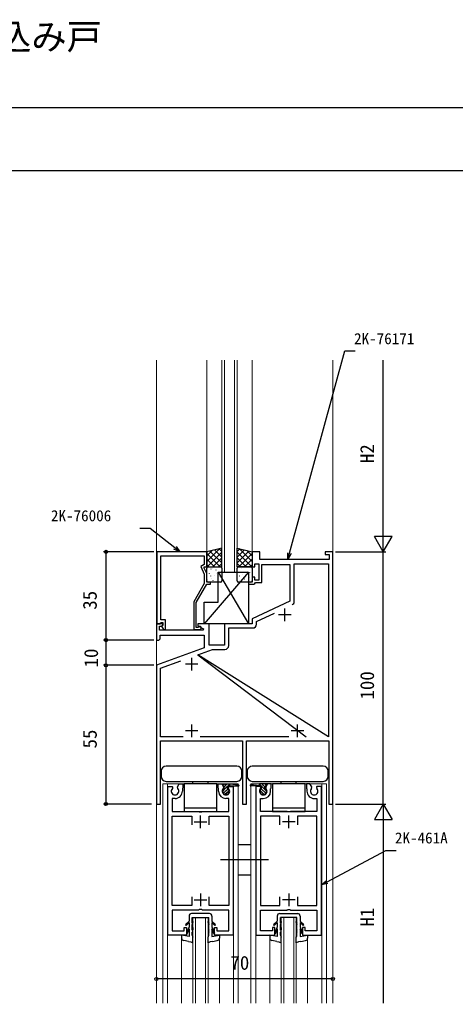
# Model space of a CAD drawing. Units: millimetres, scale not verified. Extents: x -437 to 438, y -681 to 679.
# Drawn here: x -177.1 to -4.3, y 288.7 to 678.7 of the extents above; entities that cross this region are included whole.
import ezdxf
from ezdxf.enums import TextEntityAlignment as Align

# ---------------------------------------------------------------- set-up
doc = ezdxf.new("R2010")
doc.units = ezdxf.units.MM
doc.header["$LTSCALE"] = 4
for name, color, linetype in [('0-1_USER1', 3, 'Continuous'), ('0-2_YKK_11', 7, 'Continuous'), ('0-4_YKK_13', 4, 'Continuous'), ('0-5_YKK_D', 6, 'Continuous'), ('0-6_YKK_ZWAK', 7, 'Continuous')]:
    doc.layers.add(name, color=color, linetype=linetype)
doc.layers.add('0-3_YKK_12', color=2, linetype='Continuous', lineweight=18)
doc.styles.add('ＭＳ ゴシック', font='')
doc.styles.get('ＭＳ ゴシック').set_extended_font_data('MS Gothic')

msp = doc.modelspace()

# ---------------------------------------------------------------- linework, layer by layer
at = {"layer": '0-2_YKK_11'}
for p, q in [((-71.86, 440.196), (-71.86, 445.196)), ((-69.36, 442.696), (-74.36, 442.696)), ((-108.86, 420.696), (-108.86, 425.696)), ((-106.36, 423.196), (-111.36, 423.196)), ((-108.86, 394.196), (-108.86, 399.196)), ((-66.86, 394.196), (-66.86, 399.196)), ((-106.36, 396.696), (-111.36, 396.696)), ((-70.259, 394.396), (-105.462, 394.396)), ((-64.36, 396.696), (-69.36, 396.696)), ((-105.36, 358.193), (-105.36, 363.193)), ((-70.361, 358.193), (-70.361, 363.193)), ((-107.86, 360.693), (-102.86, 360.693)), ((-67.861, 360.693), (-72.861, 360.693)), ((-105.36, 332.193), (-105.36, 327.193)), ((-70.361, 332.193), (-70.361, 327.193)), ((-107.86, 329.693), (-102.86, 329.693)), ((-67.861, 329.693), (-72.861, 329.693))]:
    msp.add_line(p, q, dxfattribs=at)
for points in [[(-122.66, 467.696), (-122.66, 439.196), (-121.33, 439.196), (-121.03, 439.496), (-120.83, 439.696), (-120.26, 439.696), (-120.26, 438.77), (-120.834, 438.196), (-120.084, 436.896), (-119.26, 436.896), (-119.26, 440.696), (-121.03, 440.696), (-121.03, 451.738), (-121.15, 451.922), (-121.15, 452.471), (-121.03, 452.655), (-121.03, 452.738), (-121.15, 452.922), (-121.15, 453.471), (-121.03, 453.655), (-121.03, 466.066), (-103.86, 466.066), (-103.86, 462.696), (-105.281, 461.876), (-103.86, 458.83), (-103.86, 455.164), (-108.06, 447.89), (-108.06, 436.896), (-105.66, 436.896)], [(-106.159, 437.83), (-106.409, 437.696), (-107.06, 437.696), (-107.06, 447.622), (-102.86, 454.896), (-101.36, 454.896), (-101.36, 455.696), (-102.86, 455.696), (-102.86, 459.052), (-103.86, 461.196), (-103.86, 461.696), (-102.86, 461.696), (-102.86, 467.696), (-122.66, 467.696)], [(-52.86, 367.696), (-52.86, 467.696), (-55.86, 467.696), (-55.86, 466.696), (-54.36, 466.696), (-54.36, 464.696), (-81.86, 464.696), (-81.86, 467.696), (-84.86, 467.696), (-84.86, 461.696), (-83.86, 461.696), (-83.86, 462.896), (-82.26, 462.896), (-82.26, 456.496), (-83.86, 456.496), (-83.86, 457.696), (-84.86, 457.696), (-84.86, 455.696), (-86.36, 455.696), (-86.36, 454.896), (-84.16, 454.896), (-83.86, 455.196), (-83.56, 455.496), (-81.06, 455.496), (-81.06, 462.696), (-69.86, 462.696), (-69.86, 448.191), (-84.86, 441.196), (-84.86, 439.196), (-95.86, 439.196), (-95.86, 430.696), (-101.86, 430.696), (-101.86, 439.196), (-106.36, 439.196), (-106.36, 438.396), (-104.195, 437.146), (-104.316, 436.696), (-121.66, 436.696), (-121.66, 438.196), (-120.836, 438.196)], [(-68.16, 448.064), (-68.16, 462.996), (-54.56, 462.996), (-54.56, 394.396), (-106.408, 426.876), (-63.462, 394.396)], [(-83.16, 438.996), (-83.16, 440.113), (-76.055, 443.427)], [(-120.836, 438.196), (-120.224, 438.809), (-120.385, 439.196), (-122.86, 439.196), (-122.86, 432.696), (-121.86, 432.696), (-121.36, 433.196), (-121.36, 434.696), (-103.86, 434.696), (-103.86, 429.612), (-122.86, 422.696), (-122.86, 367.696), (-121.26, 367.696), (-121.26, 392.696), (-109.319, 392.696), (-109.135, 392.816), (-108.585, 392.816), (-108.402, 392.696), (-105.819, 392.696), (-105.635, 392.816), (-105.085, 392.816), (-104.902, 392.696), (-88.66, 392.696), (-88.66, 367.696), (-87.06, 367.696), (-87.06, 392.696), (-70.819, 392.696), (-70.635, 392.816), (-70.085, 392.816), (-69.902, 392.696), (-67.319, 392.696), (-67.135, 392.816), (-66.585, 392.816), (-66.402, 392.696), (-54.46, 392.696), (-54.46, 367.696), (-52.86, 367.696)], [(-94.16, 430.496), (-94.16, 437.496), (-84.66, 437.496)], [(-106.408, 426.876), (-100.581, 428.996), (-95.66, 428.996)], [(-112.259, 394.396), (-121.16, 394.396), (-121.16, 421.506), (-113.104, 424.438)], [(-106.031, 325.693), (-116.56, 325.693), (-116.56, 317.493), (-111.86, 317.493), (-111.86, 318.693), (-110.86, 318.693), (-110.86, 315.693), (-118.36, 315.693), (-118.36, 374.693), (-116.557, 374.693), (-116.428, 374.47), (-116.511, 373.863)], [(-114.409, 373.863), (-114.492, 374.47), (-113.786, 375.693), (-112.36, 375.693), (-112.36, 374.093), (-112.46, 373.92)], [(-92.36, 374.693), (-92.36, 315.693), (-99.86, 315.693), (-99.86, 318.693), (-98.86, 318.693), (-98.86, 317.493), (-94.16, 317.493), (-94.16, 325.693), (-104.689, 325.693)], [(-98.26, 373.92), (-98.36, 374.093), (-98.36, 375.693), (-96.934, 375.693), (-96.228, 374.47), (-96.311, 373.863)], [(-94.209, 373.863), (-94.292, 374.47), (-94.163, 374.693), (-92.36, 374.693)], [(-83.361, 374.693), (-83.361, 315.693), (-75.861, 315.693), (-75.861, 318.693), (-76.861, 318.693), (-76.861, 317.493), (-81.561, 317.493), (-81.561, 325.693), (-71.032, 325.693)], [(-81.512, 373.863), (-81.429, 374.47), (-81.558, 374.693), (-83.361, 374.693)], [(-77.461, 373.92), (-77.361, 374.093), (-77.361, 375.693), (-78.786, 375.693), (-79.492, 374.47), (-79.41, 373.863)], [(-69.69, 325.693), (-59.161, 325.693), (-59.161, 317.493), (-63.861, 317.493), (-63.861, 318.693), (-64.861, 318.693), (-64.861, 315.693), (-57.361, 315.693), (-57.361, 374.693), (-59.164, 374.693), (-59.292, 374.47), (-59.21, 373.863)], [(-61.312, 373.863), (-61.229, 374.47), (-61.935, 375.693), (-63.361, 375.693), (-63.361, 374.093), (-63.261, 373.92)], [(-112.46, 373.92), (-112.56, 373.746), (-112.56, 372.793)], [(-98.16, 372.793), (-98.16, 373.746), (-98.26, 373.92)], [(-77.561, 372.793), (-77.561, 373.746), (-77.461, 373.92)], [(-63.261, 373.92), (-63.161, 373.746), (-63.161, 372.793)], [(-115.46, 369.893), (-116.56, 369.893), (-116.56, 364.693), (-106.031, 364.693)], [(-104.689, 364.693), (-94.16, 364.693), (-94.16, 369.893), (-95.26, 369.893)], [(-71.032, 364.693), (-81.561, 364.693), (-81.561, 369.893), (-80.461, 369.893)], [(-60.261, 369.893), (-59.161, 369.893), (-59.161, 364.693), (-69.69, 364.693)], [(-108.86, 330.893), (-108.86, 327.493), (-116.56, 327.493), (-116.56, 362.893), (-108.86, 362.893), (-108.86, 359.493)], [(-106.031, 364.693), (-105.839, 364.55), (-104.881, 364.55), (-104.689, 364.693)], [(-101.86, 359.493), (-101.86, 362.893), (-94.16, 362.893), (-94.16, 327.493), (-101.86, 327.493), (-101.86, 330.893)], [(-73.861, 359.493), (-73.861, 362.893), (-81.561, 362.893), (-81.561, 327.493), (-73.861, 327.493), (-73.861, 330.893)], [(-69.69, 364.693), (-69.882, 364.55), (-70.84, 364.55), (-71.032, 364.693)], [(-66.861, 330.893), (-66.861, 327.493), (-59.161, 327.493), (-59.161, 362.893), (-66.861, 362.893), (-66.861, 359.493)], [(-104.689, 325.693), (-104.881, 325.836), (-105.839, 325.836), (-106.031, 325.693)], [(-71.032, 325.693), (-70.84, 325.836), (-69.882, 325.836), (-69.69, 325.693)]]:
    msp.add_lwpolyline(points, dxfattribs=at)
for centre, radius, start, end in [((-69.66, 448.064), 1.5, 294.99999, 359.99999), ((-105.66, 437.496), 0.6, 270.00003, 146.25104), ((-84.66, 438.996), 1.5, 270.00001, 359.99999), ((-95.66, 430.496), 1.5, 270.00001, 359.99999), ((-115.46, 372.793), 1.5, 134.47776, 45.52222), ((-115.46, 372.793), 2.9, 270, 0.00032), ((-95.26, 372.793), 2.9, 180, 270), ((-95.26, 372.793), 1.5, 134.47753, 45.52245), ((-80.461, 372.793), 1.5, 134.47755, 45.52247), ((-80.461, 372.793), 2.9, 270, 0), ((-60.261, 372.793), 2.9, 179.99968, 270), ((-60.261, 372.793), 1.5, 134.47778, 45.52224)]:
    msp.add_arc(centre, radius, start, end, dxfattribs=at)
at = {"layer": '0-3_YKK_12'}
for p, q in [((-122.86, 288.693), (-122.86, 543.7)), ((-102.86, 467.496), (-102.86, 543.7)), ((-96.86, 459.696), (-96.86, 543.7)), ((-95.86, 543.7), (-95.86, 459.696)), ((-91.86, 459.696), (-91.86, 543.7)), ((-90.86, 543.7), (-90.86, 459.696)), ((-84.86, 467.496), (-84.86, 543.7)), ((-52.86, 288.693), (-52.86, 543.7)), ((-96.86, 459.696), (-90.86, 459.696)), ((-120.36, 288.693), (-120.36, 375.693)), ((-120.36, 375.693), (-90.36, 375.693)), ((-120.36, 375.693), (-90.36, 375.693)), ((-118.46, 288.693), (-118.46, 375.693)), ((-92.26, 375.693), (-92.26, 375.522)), ((-92.26, 374.893), (-92.26, 288.693)), ((-90.36, 375.306), (-90.36, 375.693)), ((-90.36, 288.693), (-90.36, 374.893)), ((-85.36, 375.693), (-85.36, 375.306)), ((-55.36, 375.693), (-85.36, 375.693)), ((-55.36, 375.693), (-85.36, 375.693)), ((-85.36, 374.893), (-85.36, 288.693)), ((-83.461, 375.693), (-83.461, 375.522)), ((-83.461, 374.893), (-83.461, 288.693)), ((-57.26, 288.693), (-57.26, 375.693)), ((-55.36, 288.693), (-55.36, 375.693)), ((-108.36, 322.696), (-108.36, 288.693)), ((-102.36, 322.696), (-108.36, 322.696)), ((-107.36, 288.693), (-107.36, 322.696)), ((-103.36, 322.696), (-103.36, 288.693)), ((-102.36, 288.693), (-102.36, 322.696)), ((-73.361, 288.693), (-73.361, 322.696)), ((-73.361, 322.696), (-67.361, 322.696)), ((-72.361, 322.696), (-72.361, 288.693)), ((-68.361, 288.693), (-68.361, 322.696)), ((-67.361, 322.696), (-67.361, 288.693)), ((-112.86, 288.693), (-112.86, 315.696)), ((-97.86, 315.693), (-97.86, 288.693)), ((-77.861, 315.693), (-77.861, 288.693)), ((-62.861, 288.693), (-62.861, 315.696))]:
    msp.add_line(p, q, dxfattribs=at)
at = {"layer": '0-4_YKK_13'}
for p, q in [((-97.723, 468.981), (-102.86, 463.843)), ((-100.716, 468.232), (-102.86, 466.088)), ((-101.597, 468.012), (-96.86, 463.276)), ((-99.801, 468.461), (-96.86, 465.521)), ((-98.005, 468.91), (-96.86, 467.766)), ((-89.716, 468.91), (-90.86, 467.766)), ((-87.92, 468.461), (-90.86, 465.521)), ((-86.124, 468.012), (-90.86, 463.276)), ((-89.998, 468.981), (-84.86, 463.843)), ((-87.004, 468.232), (-84.86, 466.088)), ((-102.86, 467.031), (-97.526, 461.696)), ((-102.86, 464.786), (-99.771, 461.696)), ((-96.86, 467.598), (-102.762, 461.696)), ((-96.86, 465.353), (-100.517, 461.696)), ((-90.86, 467.598), (-84.959, 461.696)), ((-90.86, 465.353), (-87.204, 461.696)), ((-84.86, 467.031), (-90.195, 461.696)), ((-84.86, 464.786), (-87.95, 461.696)), ((-102.86, 462.541), (-102.016, 461.696)), ((-102.86, 456.196), (-102.86, 461.196)), ((-102.36, 461.696), (-97.36, 461.696)), ((-101.228, 460.906), (-101.184, 460.93)), ((-100.7, 461.229), (-100.694, 461.236)), ((-99.151, 460.474), (-99.107, 460.498)), ((-96.86, 463.108), (-98.272, 461.696)), ((-96.86, 461.196), (-96.86, 456.196)), ((-90.86, 463.108), (-89.449, 461.696)), ((-90.86, 456.196), (-90.86, 461.196)), ((-90.36, 461.696), (-85.36, 461.696)), ((-89.226, 461.076), (-89.182, 461.052)), ((-87.833, 461.602), (-87.827, 461.594)), ((-87.149, 461.508), (-87.105, 461.484)), ((-84.86, 462.541), (-85.705, 461.696)), ((-84.86, 461.196), (-84.86, 456.196)), ((-86.36, 459.696), (-103.86, 439.196)), ((-102.675, 459.024), (-102.668, 459.031)), ((-102.462, 456.825), (-102.418, 456.849)), ((-101.819, 459.017), (-101.775, 459.04)), ((-101.262, 458.03), (-101.215, 458.119)), ((-100.856, 457.041), (-100.849, 457.049)), ((-100.385, 456.393), (-100.341, 456.417)), ((-99.794, 458.282), (-99.75, 458.306)), ((-98.914, 459.209), (-98.908, 459.216)), ((-98.36, 459.696), (-86.36, 439.196)), ((-97.718, 457.85), (-97.674, 457.874)), ((-97.126, 459.74), (-97.082, 459.764)), ((-96.861, 457.487), (-96.86, 457.488)), ((-90.659, 458.452), (-90.615, 458.428)), ((-89.824, 458.205), (-89.777, 458.116)), ((-89.653, 459.619), (-89.646, 459.612)), ((-88.583, 458.884), (-88.539, 458.86)), ((-87.991, 456.994), (-87.947, 456.97)), ((-87.678, 457.414), (-87.671, 457.407)), ((-86.935, 459.729), (-86.888, 459.641)), ((-86.558, 459.618), (-86.514, 459.594)), ((-85.915, 457.427), (-85.871, 457.403)), ((-85.892, 459.434), (-85.885, 459.427)), ((-97.36, 455.696), (-102.36, 455.696)), ((-85.36, 455.696), (-90.36, 455.696)), ((-90.016, 456.26), (-89.972, 456.236)), ((-90.91, 382.693), (-119.01, 382.693)), ((-56.71, 382.693), (-84.81, 382.693)), ((-121.01, 380.693), (-121.01, 378.693)), ((-88.91, 378.693), (-88.91, 380.693)), ((-86.81, 380.693), (-86.81, 378.693)), ((-54.71, 378.693), (-54.71, 380.693)), ((-119.01, 376.693), (-90.91, 376.693)), ((-108.36, 375.693), (-108.36, 376.693)), ((-102.36, 375.693), (-102.36, 376.693)), ((-96.76, 375.693), (-93.76, 375.693)), ((-95.91, 374.221), (-96.76, 375.693)), ((-96.443, 375.145), (-95.895, 375.693)), ((-95.26, 374.083), (-93.76, 375.583)), ((-94.61, 374.221), (-94.222, 374.893)), ((-94.222, 374.893), (-90.26, 374.893)), ((-93.76, 374.893), (-93.76, 375.693)), ((-93.76, 375.693), (-90.237, 375.292)), ((-81.961, 375.693), (-85.483, 375.292)), ((-81.499, 374.893), (-85.461, 374.893)), ((-84.81, 376.693), (-56.71, 376.693)), ((-78.961, 375.693), (-81.961, 375.693)), ((-81.961, 374.893), (-81.961, 375.693)), ((-80.461, 374.083), (-81.961, 375.583)), ((-81.111, 374.221), (-81.499, 374.893)), ((-79.277, 375.145), (-79.825, 375.693)), ((-79.811, 374.221), (-78.961, 375.693)), ((-73.361, 375.693), (-73.361, 376.693)), ((-67.361, 375.693), (-67.361, 376.693)), ((-96.56, 372.783), (-96.55, 372.793)), ((-96.55, 372.793), (-95.26, 374.083)), ((-96.259, 371.961), (-95.428, 372.793)), ((-95.91, 373.919), (-95.91, 374.221)), ((-95.568, 371.53), (-95.26, 371.838)), ((-95.428, 372.793), (-95.26, 372.961)), ((-95.26, 372.961), (-94.428, 373.792)), ((-95.26, 371.838), (-94.305, 372.793)), ((-94.61, 373.919), (-94.61, 374.221)), ((-94.305, 372.793), (-93.997, 373.101)), ((-81.416, 372.793), (-81.724, 373.101)), ((-80.461, 371.838), (-81.416, 372.793)), ((-80.461, 372.961), (-81.292, 373.792)), ((-81.111, 373.919), (-81.111, 374.221)), ((-79.171, 372.793), (-80.461, 374.083)), ((-80.293, 372.793), (-80.461, 372.961)), ((-80.153, 371.53), (-80.461, 371.838)), ((-79.461, 371.961), (-80.293, 372.793)), ((-79.811, 373.919), (-79.811, 374.221)), ((-79.161, 372.783), (-79.171, 372.793)), ((-111.86, 366.193), (-98.86, 366.193)), ((-111.86, 364.693), (-98.86, 364.693)), ((-76.861, 366.193), (-63.861, 366.193)), ((-76.861, 364.693), (-63.861, 364.693)), ((-90.361, 351.693), (-85.361, 351.693)), ((-97.476, 345.693), (-78.444, 345.693)), ((-90.361, 339.693), (-85.361, 339.693)), ((-101.81, 324.296), (-108.91, 324.296)), ((-73.911, 324.296), (-66.811, 324.296)), ((-109.91, 321.245), (-111.363, 319.879)), ((-111.08, 319.596), (-111.36, 319.876)), ((-111.08, 319.596), (-109.91, 320.696)), ((-109.91, 323.296), (-109.91, 321.245)), ((-109.91, 320.696), (-109.91, 319.038)), ((-108.61, 322.696), (-102.11, 322.696)), ((-108.61, 320.496), (-108.61, 322.696)), ((-108.36, 320.708), (-108.61, 320.008)), ((-108.61, 317.696), (-108.61, 320.008)), ((-102.36, 320.708), (-102.11, 320.008)), ((-102.11, 320.496), (-102.11, 322.696)), ((-102.11, 317.696), (-102.11, 320.008)), ((-100.81, 323.296), (-100.81, 321.245)), ((-100.81, 321.245), (-99.357, 319.879)), ((-99.64, 319.596), (-100.81, 320.696)), ((-100.81, 320.696), (-100.81, 319.038)), ((-99.64, 319.596), (-99.36, 319.876)), ((-74.911, 321.245), (-76.364, 319.879)), ((-76.081, 319.596), (-76.361, 319.876)), ((-76.081, 319.596), (-74.911, 320.696)), ((-74.911, 323.296), (-74.911, 321.245)), ((-74.911, 320.696), (-74.911, 319.038)), ((-67.111, 322.696), (-73.611, 322.696)), ((-73.611, 320.496), (-73.611, 322.696)), ((-73.361, 320.708), (-73.611, 320.008)), ((-73.611, 317.696), (-73.611, 320.008)), ((-67.361, 320.708), (-67.111, 320.008)), ((-67.111, 320.496), (-67.111, 322.696)), ((-67.111, 317.696), (-67.111, 320.008)), ((-65.811, 323.296), (-65.811, 321.245)), ((-65.811, 321.245), (-64.358, 319.879)), ((-64.641, 319.596), (-65.811, 320.696)), ((-65.811, 320.696), (-65.811, 319.038)), ((-64.641, 319.596), (-64.361, 319.876)), ((-109.91, 319.038), (-110.879, 316.481)), ((-110.668, 316.273), (-110.879, 316.481)), ((-110.668, 316.273), (-109.91, 318.197)), ((-109.91, 318.196), (-109.91, 315.196)), ((-108.36, 318.696), (-108.61, 317.696)), ((-108.36, 317.928), (-108.61, 316.928)), ((-108.61, 315.696), (-108.61, 316.928)), ((-108.36, 318.696), (-108.36, 317.928)), ((-102.36, 318.696), (-102.36, 317.928)), ((-102.36, 318.696), (-102.11, 317.696)), ((-102.36, 317.928), (-102.11, 316.928)), ((-102.11, 315.696), (-102.11, 316.928)), ((-100.81, 319.038), (-99.841, 316.48)), ((-100.052, 316.273), (-100.81, 318.196)), ((-100.81, 318.196), (-100.81, 315.196)), ((-100.052, 316.273), (-99.841, 316.48)), ((-74.911, 319.038), (-75.88, 316.48)), ((-75.669, 316.273), (-75.88, 316.48)), ((-75.669, 316.273), (-74.911, 318.196)), ((-74.911, 318.196), (-74.911, 315.196)), ((-73.361, 318.696), (-73.611, 317.696)), ((-73.361, 317.928), (-73.611, 316.928)), ((-73.611, 315.696), (-73.611, 316.928)), ((-73.361, 318.696), (-73.361, 317.928)), ((-67.361, 318.696), (-67.361, 317.928)), ((-67.361, 318.696), (-67.111, 317.696)), ((-67.361, 317.928), (-67.111, 316.928)), ((-67.111, 315.696), (-67.111, 316.928)), ((-65.811, 319.038), (-64.842, 316.481)), ((-65.052, 316.273), (-65.811, 318.197)), ((-65.811, 318.196), (-65.811, 315.196)), ((-65.052, 316.273), (-64.842, 316.481)), ((-112.86, 315.696), (-112.86, 314.536)), ((-109.91, 315.196), (-112.86, 315.696)), ((-110.112, 313.257), (-112.033, 313.551)), ((-108.36, 312.696), (-108.36, 314.939)), ((-102.36, 312.696), (-102.36, 314.939)), ((-100.81, 315.196), (-97.86, 315.696)), ((-100.607, 313.257), (-98.687, 313.551)), ((-97.86, 315.696), (-97.86, 314.536)), ((-77.861, 315.696), (-77.861, 314.536)), ((-74.911, 315.196), (-77.861, 315.696)), ((-75.114, 313.257), (-77.034, 313.551)), ((-73.361, 312.696), (-73.361, 314.939)), ((-67.361, 312.696), (-67.361, 314.939)), ((-65.811, 315.196), (-62.861, 315.696)), ((-65.608, 313.257), (-63.688, 313.551)), ((-62.861, 315.696), (-62.861, 314.536))]:
    msp.add_line(p, q, dxfattribs=at)
for points in [[(-96.86, 469.196), (-102.86, 467.696), (-102.86, 461.696), (-96.86, 461.696)], [(-90.86, 469.196), (-84.86, 467.696), (-84.86, 461.696), (-90.86, 461.696)], [(-98.36, 459.696), (-86.36, 459.696), (-86.36, 439.196), (-103.86, 439.196), (-103.86, 447.696), (-98.36, 447.696)]]:
    msp.add_lwpolyline(points, close=True, dxfattribs=at)
for points in [[(-98.86, 364.693), (-98.86, 375.693), (-111.86, 375.693), (-111.86, 364.693)], [(-96.033, 374.433), (-95.26, 375.206), (-94.773, 375.693)], [(-79.688, 374.433), (-80.461, 375.206), (-80.948, 375.693)], [(-63.861, 364.693), (-63.861, 375.693), (-76.861, 375.693), (-76.861, 364.693)], [(-108.36, 320.708), (-108.36, 321.196), (-108.61, 320.496)], [(-102.36, 320.708), (-102.36, 321.196), (-102.11, 320.496)], [(-73.361, 320.708), (-73.361, 321.196), (-73.611, 320.496)], [(-67.361, 320.708), (-67.361, 321.196), (-67.111, 320.496)], [(-110.112, 313.257), (-109.222, 313.015), (-108.36, 312.696)], [(-100.607, 313.257), (-101.497, 313.015), (-102.36, 312.696)], [(-75.114, 313.257), (-74.224, 313.015), (-73.361, 312.696)], [(-65.608, 313.257), (-66.498, 313.015), (-67.361, 312.696)]]:
    msp.add_lwpolyline(points, dxfattribs=at)
for centre, radius, start, end in [((-102.36, 461.196), 0.5, 90, 180), ((-97.36, 461.196), 0.5, 0, 90), ((-90.36, 461.196), 0.5, 90, 180), ((-85.36, 461.196), 0.5, 0, 90), ((-102.36, 456.196), 0.5, 180, 270), ((-97.36, 456.196), 0.5, 270, 0), ((-90.36, 456.196), 0.5, 180, 270), ((-85.36, 456.196), 0.5, 270, 0), ((-119.01, 380.693), 2, 90, 180), ((-90.91, 380.693), 2, 0, 90), ((-84.81, 380.693), 2, 90, 180), ((-56.71, 380.693), 2, 0, 90), ((-119.01, 378.693), 2, 180, 270), ((-90.91, 378.693), 2, 270, 0), ((-84.81, 378.693), 2, 180, 270), ((-56.71, 378.693), 2, 270, 0), ((-90.26, 375.093), 0.2, 270, 83.5011), ((-85.461, 375.093), 0.2, 96.4989, 270), ((-95.26, 372.793), 1.3, 120, 60), ((-80.461, 372.793), 1.3, 120, 60), ((-108.91, 323.296), 1, 90, 179.99913), ((-101.81, 323.296), 1, 0.00087, 89.99913), ((-73.911, 323.296), 1, 90.00087, 179.99913), ((-66.811, 323.296), 1, 0.00087, 90), ((-111.86, 314.536), 1, 179.99913, 260.05001), ((-107.345, 315.694), 1.264, 179.87072, 216.64926), ((-103.374, 315.694), 1.264, 323.35047, 0.12902), ((-98.86, 314.536), 1, 279.94999, 0.00087), ((-76.861, 314.536), 1, 179.99913, 260.05001), ((-72.346, 315.694), 1.264, 179.87098, 216.64953), ((-68.375, 315.694), 1.264, 323.35074, 0.12928), ((-63.861, 314.536), 1, 279.94999, 0.00087)]:
    msp.add_arc(centre, radius, start, end, dxfattribs=at)
at = {"layer": '0-5_YKK_D'}
for p, q in [((-32.86, 474.696), (-32.86, 543.7)), ((-32.86, 467.696), (-32.86, 479.821)), ((-32.86, 467.696), (-36.36, 473.759)), ((-29.36, 473.759), (-36.36, 473.759)), ((-32.86, 467.696), (-29.36, 473.759)), ((-123.86, 467.696), (-143.86, 467.696)), ((-142.86, 467.696), (-142.86, 432.696)), ((-51.86, 467.696), (-31.86, 467.696)), ((-50.86, 467.696), (-31.86, 467.696)), ((-32.86, 367.696), (-32.86, 467.696)), ((-123.86, 432.696), (-143.86, 432.696)), ((-123.86, 432.696), (-143.86, 432.696)), ((-142.86, 432.696), (-142.86, 422.696)), ((-123.86, 422.696), (-143.86, 422.696)), ((-123.86, 422.696), (-143.86, 422.696)), ((-142.86, 422.696), (-142.86, 367.696)), ((-124.86, 367.696), (-143.86, 367.696)), ((-51.86, 367.696), (-31.86, 367.696)), ((-51.86, 367.696), (-31.86, 367.696)), ((-32.86, 367.696), (-36.36, 361.634)), ((-32.86, 367.696), (-29.36, 361.634)), ((-32.86, 367.696), (-32.86, 355.572)), ((-36.36, 361.634), (-29.36, 361.634)), ((-32.86, 360.696), (-32.86, 288.693)), ((-52.86, 298.348), (-122.86, 298.348))]:
    msp.add_line(p, q, dxfattribs=at)
for points in [[(-70.775, 464.696), (-70.099, 467.155), (-48.063, 547.41), (-44.013, 547.41)], [(-113.49, 467.696), (-115.498, 469.269), (-125.362, 476.996), (-129.412, 476.996)], [(-115.076, 469.807), (-113.49, 467.696), (-115.919, 468.731)], [(-69.441, 466.975), (-70.775, 464.696), (-70.758, 467.336)], [(-57.361, 335.631), (-55.111, 336.832), (-31.849, 349.248), (-27.799, 349.248)], [(-54.789, 336.229), (-57.361, 335.631), (-55.433, 337.435)]]:
    msp.add_lwpolyline(points, dxfattribs=at)
for centre in [(-142.86, 467.696), (-142.86, 432.696), (-142.86, 432.696), (-142.86, 422.696), (-142.86, 422.696), (-142.86, 367.696), (-122.86, 298.348), (-52.86, 298.348)]:
    msp.add_circle(centre, 0.637, dxfattribs=at)
at = {"layer": '0-6_YKK_ZWAK'}
for p, q in [((438.3, 643.7), (-436.7, 643.7)), ((438.3, 618.7), (-436.7, 618.7))]:
    msp.add_line(p, q, dxfattribs=at)

# ---------------------------------------------------------------- texts
at = {"layer": '0-1_USER1', "style": 'ＭＳ ゴシック'}
msp.add_text('Fef 引違い戸／片引き戸／引分け戸／引込み戸', height=10.26, dxfattribs=at).set_placement((-438.288, 663.757), align=Align.BOTTOM_LEFT)
at = {"layer": '0-5_YKK_D', "style": 'ＭＳ ゴシック'}
for s, height, p in [('2K-76171', 4.399, (-44.456, 548.7)), ('2K-76006', 4.399, (-164.696, 478.496)), ('2K-461A', 4.399, (-28.242, 350.748)), ('70', 5.499, (-93.485, 300.348))]:
    msp.add_text(s, height=height, dxfattribs=at).set_placement(p, align=Align.BOTTOM_LEFT)
for s, p in [('H2', (-34.86, 502.87)), ('35', (-144.86, 444.742)), ('10', (-144.36, 421.858)), ('100', (-34.86, 409.131)), ('55', (-144.86, 389.742)), ('H1', (-34.86, 319.112))]:
    msp.add_text(s, height=5.499, rotation=90, dxfattribs=at).set_placement(p, align=Align.BOTTOM_LEFT)

doc.saveas('drawing.dxf')
